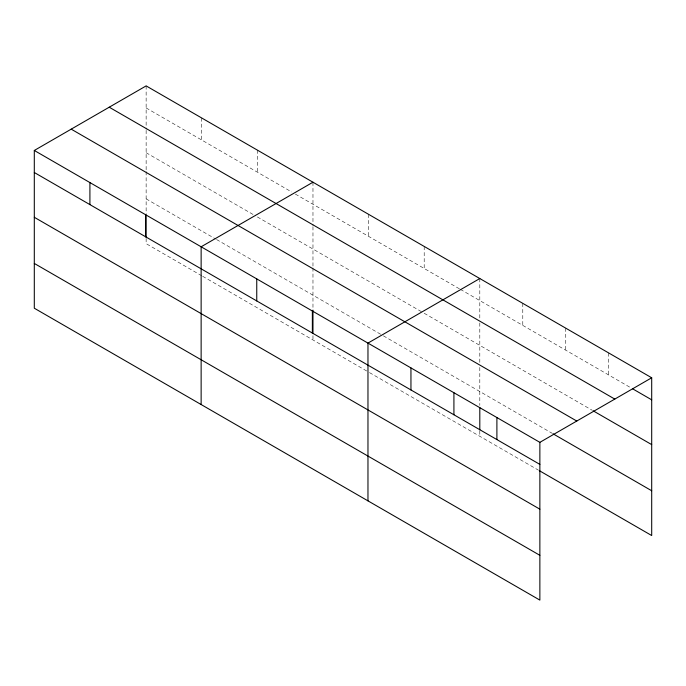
<?xml version="1.0" encoding="UTF-8"?>
<svg xmlns="http://www.w3.org/2000/svg" width="686" height="686" viewBox="0 0 686 686"><rect width="100%" height="100%" fill="white"/><g stroke="black" fill="none" stroke-linecap="round" stroke-linejoin="round"><path stroke-width="0.51" stroke-dasharray="3.43 2.57" d="M146.135 107.942L291.653 191.951M295.357 194.095L459.414 288.815M460.34 289.346L630.674 387.684M146.135 152.721L255.501 215.867M257.361 216.939L422.344 312.19M424.197 313.262L592.267 410.297M146.135 198.863L215.653 239.002M216.579 239.534L382.488 335.325M383.414 335.857L552.041 433.218M201.744 275.763L146.135 243.65L146.135 238.316M202.67 276.295L368.579 372.078M369.514 372.618L538.321 470.082M608.731 352.973L608.731 375.01M565.753 328.157L565.753 350.203M522.783 303.349L522.783 325.396M479.806 278.542L479.806 318.707M479.806 322.977L479.806 363.194M479.806 367.387L479.806 405.375M479.806 430.962L479.806 436.296M424.197 246.437L424.197 268.475M368.579 214.324L368.579 236.37M312.97 182.219L312.97 225.591M312.97 226.654L312.97 266.871M312.97 267.926L312.97 309.052M312.97 335.711L312.97 339.973M257.361 150.114L257.361 172.152M201.744 118.001L201.744 140.047M146.135 85.896L146.135 129.268M146.135 130.331L146.135 170.548M146.135 171.603L146.135 213.792"/><path stroke-width="1.03" d="M539.865 509.175L539.865 442.35L34.3 150.466L34.3 308.22L539.865 600.104L539.865 509.175L34.3 217.291M539.239 470.613L651.7 535.534L651.7 377.78L146.135 85.896L34.3 150.466M312.97 182.219L201.135 246.789L201.135 404.543M479.806 278.542L367.97 343.103L367.97 500.866M539.865 442.35L651.7 377.78M632.501 388.739L651.7 399.827M109.228 107.205L614.793 399.089M593.184 410.828L651.7 444.614M71.207 129.157L576.772 421.041M552.95 433.741L651.7 490.756M34.3 172.503L539.865 464.388M34.3 263.433L539.865 555.317M496.896 417.534L496.896 439.58M479.806 407.51L479.806 429.899M453.918 392.726L453.918 414.773M410.948 367.919L410.948 389.957M312.97 310.115L312.97 333.576M312.362 310.998L312.362 333.044M256.753 278.893L256.753 300.931M146.135 214.864L146.135 237.253M145.526 214.675L145.526 236.721M89.909 182.57L89.909 204.608"/></g></svg>
